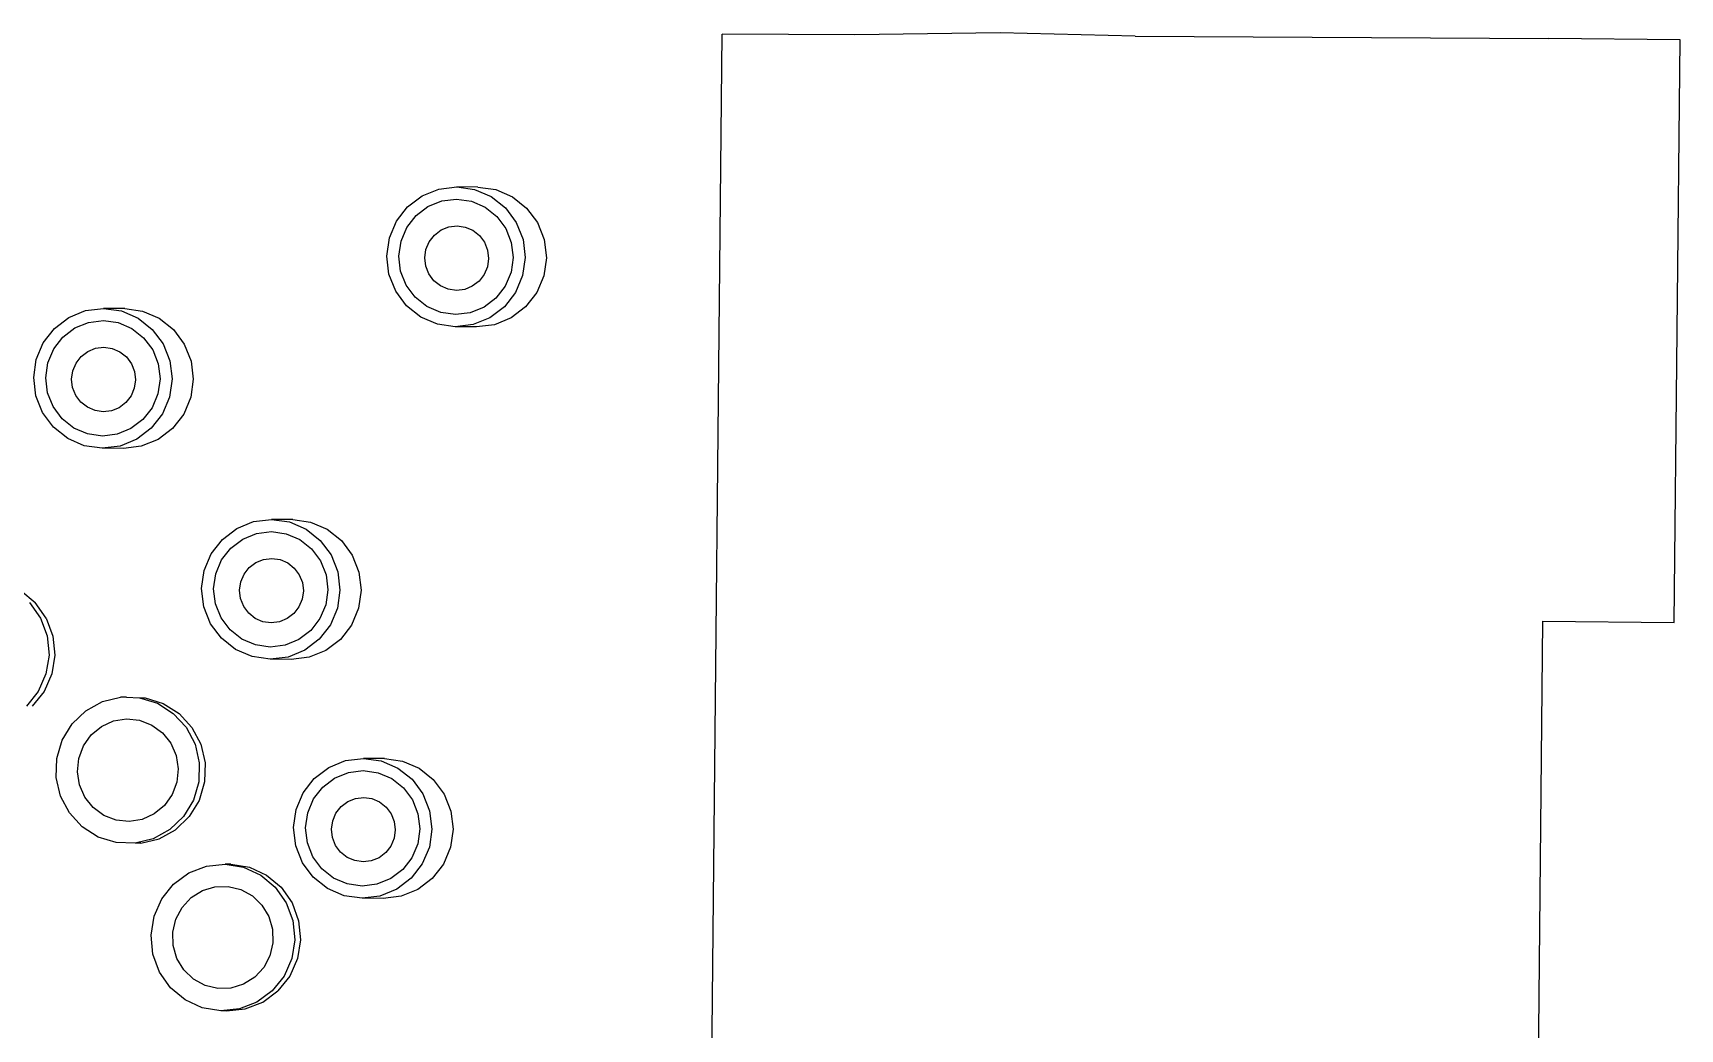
# Model space of a CAD drawing. Extents: x 3485972 to 3601240, y -625657 to -591207.
# Drawn here: x 3495538.8 to 3495717.9, y -607946.4 to -607838.1 of the extents above; entities that cross this region are included whole.
import ezdxf

# ---------------------------------------------------------------- set-up
doc = ezdxf.new("R2010")
doc.units = 0
doc.header["$LTSCALE"] = 6
doc.header["$MEASUREMENT"] = 0
doc.layers.add('medical equipment', color=171, linetype='CONTINUOUS', lineweight=25)

msp = doc.modelspace()

# ---------------------------------------------------------------- linework, layer by layer
at = {"layer": 'medical equipment'}
for p, q in [((3495611.47, -608065.61), (3495613.74, -607838.29)), ((3495628.17, -607838.36), (3495613.74, -607838.29)), ((3495643.98, -607838.15), (3495628.17, -607838.36)), ((3495658.66, -607838.51), (3495643.98, -607838.15)), ((3495658.66, -607838.51), (3495703.58, -607838.74)), ((3495717.89, -607838.88), (3495703.58, -607838.74)), ((3495717.25, -607902.22), (3495717.89, -607838.88)), ((3495581.12, -607855.85), (3495582.94, -607855.11)), ((3495582.94, -607855.11), (3495584.89, -607854.87)), ((3495587.2, -607854.9), (3495584.89, -607854.87)), ((3495584.89, -607854.87), (3495586.84, -607855.15)), ((3495586.84, -607855.15), (3495588.64, -607855.93)), ((3495587.2, -607854.9), (3495589.14, -607855.17)), ((3495589.14, -607855.17), (3495590.95, -607855.95)), ((3495578.34, -607858.61), (3495579.55, -607857.05)), ((3495579.55, -607857.05), (3495581.12, -607855.85)), ((3495580.47, -607857.99), (3495581.77, -607857.01)), ((3495581.77, -607857.01), (3495583.27, -607856.4)), ((3495583.27, -607856.4), (3495584.88, -607856.2)), ((3495584.88, -607856.2), (3495586.49, -607856.43)), ((3495586.49, -607856.43), (3495587.98, -607857.07)), ((3495587.98, -607857.07), (3495589.25, -607858.08)), ((3495588.64, -607855.93), (3495590.19, -607857.15)), ((3495590.19, -607857.15), (3495591.37, -607858.74)), ((3495590.95, -607855.95), (3495592.49, -607857.17)), ((3495592.49, -607857.17), (3495593.67, -607858.76)), ((3495577.57, -607860.43), (3495578.34, -607858.61)), ((3495579.47, -607859.28), (3495580.47, -607857.99)), ((3495589.25, -607858.08), (3495590.23, -607859.39)), ((3495591.37, -607858.74), (3495592.1, -607860.58)), ((3495593.67, -607858.76), (3495594.4, -607860.6)), ((3495577.3, -607862.4), (3495577.57, -607860.43)), ((3495578.61, -607862.41), (3495578.84, -607860.79)), ((3495578.84, -607860.79), (3495579.47, -607859.28)), ((3495581.55, -607861.67), (3495581.91, -607860.83)), ((3495581.91, -607860.83), (3495582.47, -607860.11)), ((3495582.47, -607860.11), (3495583.19, -607859.56)), ((3495583.19, -607859.56), (3495584.03, -607859.22)), ((3495584.03, -607859.22), (3495584.93, -607859.11)), ((3495584.93, -607859.11), (3495585.82, -607859.24)), ((3495585.82, -607859.24), (3495586.66, -607859.59)), ((3495586.66, -607859.59), (3495587.37, -607860.16)), ((3495587.37, -607860.16), (3495587.91, -607860.89)), ((3495590.23, -607859.39), (3495590.83, -607860.91)), ((3495592.1, -607860.58), (3495592.34, -607862.55)), ((3495594.4, -607860.6), (3495594.64, -607862.57)), ((3495577.53, -607864.37), (3495577.3, -607862.4)), ((3495578.8, -607864.04), (3495578.61, -607862.41)), ((3495581.42, -607862.58), (3495581.55, -607861.67)), ((3495581.53, -607863.49), (3495581.42, -607862.58)), ((3495587.91, -607860.89), (3495588.25, -607861.74)), ((3495588.25, -607861.74), (3495588.36, -607862.65)), ((3495591.03, -607862.54), (3495590.8, -607864.16)), ((3495590.83, -607860.91), (3495591.03, -607862.54)), ((3495592.34, -607862.55), (3495592.06, -607864.51)), ((3495594.64, -607862.57), (3495594.37, -607864.54)), ((3495578.27, -607866.21), (3495577.53, -607864.37)), ((3495579.41, -607865.56), (3495578.8, -607864.04)), ((3495581.87, -607864.33), (3495581.53, -607863.49)), ((3495582.42, -607865.07), (3495581.87, -607864.33)), ((3495587.88, -607864.39), (3495587.32, -607865.11)), ((3495588.23, -607863.55), (3495587.88, -607864.39)), ((3495588.36, -607862.65), (3495588.23, -607863.55)), ((3495590.8, -607864.16), (3495590.16, -607865.67)), ((3495580.38, -607866.87), (3495579.41, -607865.56)), ((3495583.13, -607865.63), (3495582.42, -607865.07)), ((3495583.96, -607865.99), (3495583.13, -607865.63)), ((3495584.86, -607866.12), (3495583.96, -607865.99)), ((3495585.76, -607866.01), (3495584.86, -607866.12)), ((3495586.59, -607865.66), (3495585.76, -607866.01)), ((3495587.32, -607865.11), (3495586.59, -607865.66)), ((3495590.16, -607865.67), (3495589.16, -607866.96)), ((3495592.06, -607864.51), (3495591.29, -607866.34)), ((3495594.37, -607864.54), (3495593.6, -607866.36)), ((3495579.45, -607867.8), (3495578.27, -607866.21)), ((3495580.99, -607869.02), (3495579.45, -607867.8)), ((3495581.66, -607867.88), (3495580.38, -607866.87)), ((3495583.15, -607868.52), (3495581.66, -607867.88)), ((3495587.87, -607867.94), (3495586.36, -607868.55)), ((3495589.16, -607866.96), (3495587.87, -607867.94)), ((3495590.08, -607867.9), (3495588.51, -607869.09)), ((3495591.29, -607866.34), (3495590.08, -607867.9)), ((3495592.38, -607867.92), (3495590.82, -607869.12)), ((3495593.6, -607866.36), (3495592.38, -607867.92)), ((3495541.16, -607870.25), (3495542.73, -607869.06)), ((3495542.73, -607869.06), (3495544.55, -607868.32)), ((3495543.38, -607870.21), (3495544.88, -607869.6)), ((3495544.55, -607868.32), (3495546.5, -607868.08)), ((3495544.88, -607869.6), (3495546.49, -607869.4)), ((3495546.49, -607869.4), (3495548.1, -607869.63)), ((3495548.81, -607868.1), (3495546.5, -607868.08)), ((3495546.5, -607868.08), (3495548.45, -607868.36)), ((3495548.1, -607869.63), (3495549.59, -607870.27)), ((3495548.45, -607868.36), (3495550.25, -607869.13)), ((3495548.81, -607868.1), (3495550.75, -607868.38)), ((3495550.25, -607869.13), (3495551.8, -607870.36)), ((3495550.75, -607868.38), (3495552.56, -607869.16)), ((3495552.56, -607869.16), (3495554.1, -607870.38)), ((3495582.8, -607869.8), (3495580.99, -607869.02)), ((3495584.75, -607868.75), (3495583.15, -607868.52)), ((3495586.36, -607868.55), (3495584.75, -607868.75)), ((3495588.51, -607869.09), (3495586.69, -607869.84)), ((3495590.82, -607869.12), (3495588.99, -607869.86)), ((3495539.95, -607871.81), (3495541.16, -607870.25)), ((3495541.08, -607872.49), (3495542.08, -607871.2)), ((3495542.08, -607871.2), (3495543.38, -607870.21)), ((3495549.59, -607870.27), (3495550.86, -607871.28)), ((3495550.86, -607871.28), (3495551.84, -607872.59)), ((3495551.8, -607870.36), (3495552.98, -607871.94)), ((3495554.1, -607870.38), (3495555.28, -607871.97)), ((3495584.74, -607870.07), (3495582.8, -607869.8)), ((3495586.69, -607869.84), (3495584.74, -607870.07)), ((3495587.05, -607870.1), (3495584.74, -607870.07)), ((3495588.99, -607869.86), (3495587.05, -607870.1)), ((3495539.18, -607873.64), (3495539.95, -607871.81)), ((3495540.45, -607873.99), (3495541.08, -607872.49)), ((3495543.52, -607874.03), (3495544.08, -607873.31)), ((3495544.08, -607873.31), (3495544.8, -607872.76)), ((3495544.8, -607872.76), (3495545.64, -607872.42)), ((3495545.64, -607872.42), (3495546.54, -607872.31)), ((3495546.54, -607872.31), (3495547.43, -607872.44)), ((3495547.43, -607872.44), (3495548.27, -607872.8)), ((3495548.27, -607872.8), (3495548.98, -607873.36)), ((3495548.98, -607873.36), (3495549.52, -607874.09)), ((3495551.84, -607872.59), (3495552.44, -607874.11)), ((3495552.98, -607871.94), (3495553.71, -607873.78)), ((3495555.28, -607871.97), (3495556.01, -607873.81)), ((3495538.91, -607875.6), (3495539.18, -607873.64)), ((3495540.22, -607875.62), (3495540.45, -607873.99)), ((3495543.03, -607875.78), (3495543.16, -607874.88)), ((3495543.16, -607874.88), (3495543.52, -607874.03)), ((3495549.52, -607874.09), (3495549.86, -607874.94)), ((3495549.86, -607874.94), (3495549.97, -607875.85)), ((3495552.44, -607874.11), (3495552.64, -607875.74)), ((3495553.71, -607873.78), (3495553.95, -607875.75)), ((3495556.01, -607873.81), (3495556.25, -607875.78)), ((3495539.14, -607877.57), (3495538.91, -607875.6)), ((3495540.41, -607877.24), (3495540.22, -607875.62)), ((3495543.14, -607876.69), (3495543.03, -607875.78)), ((3495543.48, -607877.54), (3495543.14, -607876.69)), ((3495549.84, -607876.76), (3495549.49, -607877.6)), ((3495549.97, -607875.85), (3495549.84, -607876.76)), ((3495552.64, -607875.74), (3495552.41, -607877.36)), ((3495553.95, -607875.75), (3495553.67, -607877.72)), ((3495556.25, -607875.78), (3495555.98, -607877.74)), ((3495539.88, -607879.41), (3495539.14, -607877.57)), ((3495541.02, -607878.76), (3495540.41, -607877.24)), ((3495544.03, -607878.27), (3495543.48, -607877.54)), ((3495544.74, -607878.83), (3495544.03, -607878.27)), ((3495548.93, -607878.32), (3495548.2, -607878.87)), ((3495549.49, -607877.6), (3495548.93, -607878.32)), ((3495552.41, -607877.36), (3495551.77, -607878.87)), ((3495553.67, -607877.72), (3495552.9, -607879.54)), ((3495555.98, -607877.74), (3495555.21, -607879.57)), ((3495541.06, -607881), (3495539.88, -607879.41)), ((3495541.99, -607880.07), (3495541.02, -607878.76)), ((3495543.27, -607881.08), (3495541.99, -607880.07)), ((3495545.57, -607879.19), (3495544.74, -607878.83)), ((3495546.47, -607879.32), (3495545.57, -607879.19)), ((3495547.37, -607879.21), (3495546.47, -607879.32)), ((3495548.2, -607878.87), (3495547.37, -607879.21)), ((3495550.77, -607880.16), (3495549.48, -607881.14)), ((3495551.77, -607878.87), (3495550.77, -607880.16)), ((3495552.9, -607879.54), (3495551.69, -607881.11)), ((3495555.21, -607879.57), (3495554, -607881.13)), ((3495542.6, -607882.22), (3495541.06, -607881)), ((3495544.41, -607883), (3495542.6, -607882.22)), ((3495544.76, -607881.72), (3495543.27, -607881.08)), ((3495546.37, -607881.95), (3495544.76, -607881.72)), ((3495547.97, -607881.76), (3495546.37, -607881.95)), ((3495549.48, -607881.14), (3495547.97, -607881.76)), ((3495550.12, -607882.3), (3495548.3, -607883.04)), ((3495551.69, -607881.11), (3495550.12, -607882.3)), ((3495552.43, -607882.32), (3495550.6, -607883.06)), ((3495554, -607881.13), (3495552.43, -607882.32)), ((3495546.35, -607883.28), (3495544.41, -607883)), ((3495548.3, -607883.04), (3495546.35, -607883.28)), ((3495548.66, -607883.3), (3495546.35, -607883.28)), ((3495550.6, -607883.06), (3495548.66, -607883.3)), ((3495560.99, -607891.99), (3495562.81, -607891.25)), ((3495562.81, -607891.25), (3495564.76, -607891.01)), ((3495567.06, -607891.03), (3495564.76, -607891.01)), ((3495564.76, -607891.01), (3495566.7, -607891.29)), ((3495567.06, -607891.03), (3495569.01, -607891.31)), ((3495559.42, -607893.18), (3495560.99, -607891.99)), ((3495561.63, -607893.15), (3495563.14, -607892.53)), ((3495563.14, -607892.53), (3495564.75, -607892.34)), ((3495564.75, -607892.34), (3495566.35, -607892.57)), ((3495566.35, -607892.57), (3495567.84, -607893.21)), ((3495566.7, -607891.29), (3495568.51, -607892.07)), ((3495568.51, -607892.07), (3495570.05, -607893.29)), ((3495569.01, -607891.31), (3495570.81, -607892.09)), ((3495570.81, -607892.09), (3495572.36, -607893.31)), ((3495557.44, -607896.57), (3495558.21, -607894.75)), ((3495558.21, -607894.75), (3495559.42, -607893.18)), ((3495559.34, -607895.42), (3495560.34, -607894.13)), ((3495560.34, -607894.13), (3495561.63, -607893.15)), ((3495567.84, -607893.21), (3495569.12, -607894.22)), ((3495569.12, -607894.22), (3495570.09, -607895.53)), ((3495570.05, -607893.29), (3495571.23, -607894.88)), ((3495572.36, -607893.31), (3495573.54, -607894.9)), ((3495557.16, -607898.54), (3495557.44, -607896.57)), ((3495558.7, -607896.93), (3495559.34, -607895.42)), ((3495561.77, -607896.97), (3495562.33, -607896.25)), ((3495562.33, -607896.25), (3495563.05, -607895.7)), ((3495563.05, -607895.7), (3495563.89, -607895.36)), ((3495563.89, -607895.36), (3495564.79, -607895.25)), ((3495564.79, -607895.25), (3495565.69, -607895.37)), ((3495565.69, -607895.37), (3495566.52, -607895.73)), ((3495566.52, -607895.73), (3495567.23, -607896.3)), ((3495567.23, -607896.3), (3495567.78, -607897.03)), ((3495570.09, -607895.53), (3495570.7, -607897.05)), ((3495571.23, -607894.88), (3495571.97, -607896.72)), ((3495573.54, -607894.9), (3495574.27, -607896.74)), ((3495558.47, -607898.55), (3495558.7, -607896.93)), ((3495561.29, -607898.72), (3495561.42, -607897.81)), ((3495561.42, -607897.81), (3495561.77, -607896.97)), ((3495567.78, -607897.03), (3495568.11, -607897.88)), ((3495568.11, -607897.88), (3495568.22, -607898.78)), ((3495570.7, -607897.05), (3495570.89, -607898.67)), ((3495571.97, -607896.72), (3495572.2, -607898.69)), ((3495574.27, -607896.74), (3495574.51, -607898.71)), ((3495537.5, -607898.74), (3495539.08, -607900.05)), ((3495538.45, -607900.05), (3495539.65, -607901.74)), ((3495540.27, -607901.74), (3495539.08, -607900.05)), ((3495557.4, -607900.51), (3495557.16, -607898.54)), ((3495558.67, -607900.18), (3495558.47, -607898.55)), ((3495559.28, -607901.7), (3495558.67, -607900.18)), ((3495561.4, -607899.62), (3495561.29, -607898.72)), ((3495561.74, -607900.47), (3495561.4, -607899.62)), ((3495568.1, -607899.69), (3495567.74, -607900.53)), ((3495568.22, -607898.78), (3495568.1, -607899.69)), ((3495570.89, -607898.67), (3495570.66, -607900.3)), ((3495572.2, -607898.69), (3495571.93, -607900.65)), ((3495574.51, -607898.71), (3495574.23, -607900.67)), ((3495539.65, -607901.74), (3495540.37, -607903.68)), ((3495540.27, -607901.74), (3495540.99, -607903.69)), ((3495558.13, -607902.35), (3495557.4, -607900.51)), ((3495560.25, -607903.01), (3495559.28, -607901.7)), ((3495562.28, -607901.2), (3495561.74, -607900.47)), ((3495562.99, -607901.77), (3495562.28, -607901.2)), ((3495563.83, -607902.13), (3495562.99, -607901.77)), ((3495566.46, -607901.8), (3495565.62, -607902.14)), ((3495567.18, -607901.25), (3495566.46, -607901.8)), ((3495567.74, -607900.53), (3495567.18, -607901.25)), ((3495570.03, -607901.8), (3495569.03, -607903.09)), ((3495570.66, -607900.3), (3495570.03, -607901.8)), ((3495571.93, -607900.65), (3495571.16, -607902.48)), ((3495574.23, -607900.67), (3495573.46, -607902.5)), ((3495540.37, -607903.68), (3495540.57, -607905.75)), ((3495540.99, -607903.69), (3495541.2, -607905.76)), ((3495559.31, -607903.93), (3495558.13, -607902.35)), ((3495561.52, -607904.02), (3495560.25, -607903.01)), ((3495564.72, -607902.25), (3495563.83, -607902.13)), ((3495565.62, -607902.14), (3495564.72, -607902.25)), ((3495569.03, -607903.09), (3495567.73, -607904.08)), ((3495571.16, -607902.48), (3495569.95, -607904.04)), ((3495573.46, -607902.5), (3495572.25, -607904.06)), ((3495702.95, -607902.08), (3495701.31, -608066.06)), ((3495702.95, -607902.08), (3495717.25, -607902.22)), ((3495560.86, -607905.16), (3495559.31, -607903.93)), ((3495562.66, -607905.93), (3495560.86, -607905.16)), ((3495563.02, -607904.66), (3495561.52, -607904.02)), ((3495564.62, -607904.89), (3495563.02, -607904.66)), ((3495566.23, -607904.69), (3495564.62, -607904.89)), ((3495567.73, -607904.08), (3495566.23, -607904.69)), ((3495568.38, -607905.23), (3495566.56, -607905.97)), ((3495569.95, -607904.04), (3495568.38, -607905.23)), ((3495570.68, -607905.25), (3495568.86, -607906)), ((3495572.25, -607904.06), (3495570.68, -607905.25)), ((3495540.57, -607905.75), (3495540.24, -607907.8)), ((3495541.2, -607905.76), (3495540.87, -607907.81)), ((3495564.61, -607906.21), (3495562.66, -607905.93)), ((3495566.56, -607905.97), (3495564.61, -607906.21)), ((3495566.91, -607906.24), (3495564.61, -607906.21)), ((3495568.86, -607906), (3495566.91, -607906.24)), ((3495540.24, -607907.8), (3495539.4, -607909.7)), ((3495540.87, -607907.81), (3495540.03, -607909.71)), ((3495539.4, -607909.7), (3495538.11, -607911.31)), ((3495540.03, -607909.71), (3495538.74, -607911.32)), ((3495544.57, -607911.8), (3495546.37, -607910.81)), ((3495546.37, -607910.81), (3495548.36, -607910.34)), ((3495548.98, -607910.34), (3495548.36, -607910.34)), ((3495548.98, -607910.34), (3495550.4, -607910.4)), ((3495550.4, -607910.4), (3495552.35, -607911)), ((3495550.4, -607910.4), (3495551.02, -607910.41)), ((3495551.02, -607910.41), (3495552.97, -607911.01)), ((3495543.09, -607913.23), (3495544.57, -607911.8)), ((3495547.57, -607912.92), (3495548.98, -607912.69)), ((3495548.98, -607912.69), (3495550.4, -607912.84)), ((3495552.35, -607911), (3495554.08, -607912.09)), ((3495552.97, -607911.01), (3495554.71, -607912.1)), ((3495554.08, -607912.09), (3495555.48, -607913.61)), ((3495554.71, -607912.1), (3495556.11, -607913.62)), ((3495542.01, -607914.99), (3495543.09, -607913.23)), ((3495544.33, -607915.62), (3495545.16, -607914.44)), ((3495545.16, -607914.44), (3495546.27, -607913.52)), ((3495546.27, -607913.52), (3495547.57, -607912.92)), ((3495550.4, -607912.84), (3495551.74, -607913.36)), ((3495551.74, -607913.36), (3495552.9, -607914.21)), ((3495552.9, -607914.21), (3495553.8, -607915.34)), ((3495555.48, -607913.61), (3495556.45, -607915.44)), ((3495556.11, -607913.62), (3495557.07, -607915.45)), ((3495541.42, -607916.99), (3495542.01, -607914.99)), ((3495543.82, -607916.98), (3495544.33, -607915.62)), ((3495553.8, -607915.34), (3495554.38, -607916.67)), ((3495556.45, -607915.44), (3495556.91, -607917.47)), ((3495557.07, -607915.45), (3495557.54, -607917.47)), ((3495541.36, -607919.07), (3495541.42, -607916.99)), ((3495543.67, -607918.43), (3495543.82, -607916.98)), ((3495554.38, -607916.67), (3495554.61, -607918.11)), ((3495554.61, -607918.11), (3495554.46, -607919.56)), ((3495556.91, -607917.47), (3495556.85, -607919.55)), ((3495557.54, -607917.47), (3495557.48, -607919.55)), ((3495569.41, -607919.16), (3495570.98, -607917.97)), ((3495570.98, -607917.97), (3495572.8, -607917.22)), ((3495572.8, -607917.22), (3495574.75, -607916.98)), ((3495577.05, -607917.01), (3495574.75, -607916.98)), ((3495574.75, -607916.98), (3495576.69, -607917.26)), ((3495576.69, -607917.26), (3495578.5, -607918.04)), ((3495577.05, -607917.01), (3495578.99, -607917.29)), ((3495578.5, -607918.04), (3495580.04, -607919.26)), ((3495578.99, -607917.29), (3495580.8, -607918.06)), ((3495580.8, -607918.06), (3495582.35, -607919.29)), ((3495541.83, -607921.09), (3495541.36, -607919.07)), ((3495543.9, -607919.86), (3495543.67, -607918.43)), ((3495544.48, -607921.19), (3495543.9, -607919.86)), ((3495554.46, -607919.56), (3495553.95, -607920.92)), ((3495556.85, -607919.55), (3495556.26, -607921.54)), ((3495557.48, -607919.55), (3495556.89, -607921.55)), ((3495568.2, -607920.72), (3495569.41, -607919.16)), ((3495570.33, -607920.1), (3495571.62, -607919.12)), ((3495571.62, -607919.12), (3495573.13, -607918.51)), ((3495573.13, -607918.51), (3495574.73, -607918.31)), ((3495574.73, -607918.31), (3495576.34, -607918.54)), ((3495576.34, -607918.54), (3495577.83, -607919.18)), ((3495577.83, -607919.18), (3495579.11, -607920.19)), ((3495580.04, -607919.26), (3495581.22, -607920.85)), ((3495582.35, -607919.29), (3495583.53, -607920.87)), ((3495542.79, -607922.92), (3495541.83, -607921.09)), ((3495545.38, -607922.32), (3495544.48, -607921.19)), ((3495553.95, -607920.92), (3495553.11, -607922.1)), ((3495556.26, -607921.54), (3495555.19, -607923.31)), ((3495556.89, -607921.55), (3495555.81, -607923.31)), ((3495567.43, -607922.55), (3495568.2, -607920.72)), ((3495568.69, -607922.9), (3495569.33, -607921.39)), ((3495569.33, -607921.39), (3495570.33, -607920.1)), ((3495572.32, -607922.22), (3495573.04, -607921.67)), ((3495573.04, -607921.67), (3495573.88, -607921.33)), ((3495573.88, -607921.33), (3495574.78, -607921.22)), ((3495574.78, -607921.22), (3495575.68, -607921.35)), ((3495575.68, -607921.35), (3495576.51, -607921.71)), ((3495576.51, -607921.71), (3495577.22, -607922.27)), ((3495579.11, -607920.19), (3495580.08, -607921.5)), ((3495580.08, -607921.5), (3495580.68, -607923.02)), ((3495581.22, -607920.85), (3495581.95, -607922.69)), ((3495583.53, -607920.87), (3495584.26, -607922.71)), ((3495544.19, -607924.44), (3495542.79, -607922.92)), ((3495546.54, -607923.18), (3495545.38, -607922.32)), ((3495547.87, -607923.69), (3495546.54, -607923.18)), ((3495552, -607923.02), (3495550.7, -607923.61)), ((3495553.11, -607922.1), (3495552, -607923.02)), ((3495555.19, -607923.31), (3495553.7, -607924.73)), ((3495554.33, -607924.74), (3495555.81, -607923.31)), ((3495567.15, -607924.51), (3495567.43, -607922.55)), ((3495568.46, -607924.52), (3495568.69, -607922.9)), ((3495571.41, -607923.78), (3495571.76, -607922.94)), ((3495571.76, -607922.94), (3495572.32, -607922.22)), ((3495577.22, -607922.27), (3495577.77, -607923)), ((3495577.77, -607923), (3495578.1, -607923.85)), ((3495580.68, -607923.02), (3495580.88, -607924.65)), ((3495581.95, -607922.69), (3495582.19, -607924.66)), ((3495584.26, -607922.71), (3495584.49, -607924.68)), ((3495545.93, -607925.53), (3495544.19, -607924.44)), ((3495549.29, -607923.84), (3495547.87, -607923.69)), ((3495550.7, -607923.61), (3495549.29, -607923.84)), ((3495553.7, -607924.73), (3495551.9, -607925.72)), ((3495552.53, -607925.73), (3495554.33, -607924.74)), ((3495567.39, -607926.48), (3495567.15, -607924.51)), ((3495568.66, -607926.15), (3495568.46, -607924.52)), ((3495571.28, -607924.69), (3495571.41, -607923.78)), ((3495571.39, -607925.6), (3495571.28, -607924.69)), ((3495578.21, -607924.76), (3495578.08, -607925.66)), ((3495578.1, -607923.85), (3495578.21, -607924.76)), ((3495580.88, -607924.65), (3495580.65, -607926.27)), ((3495582.19, -607924.66), (3495581.92, -607926.63)), ((3495584.49, -607924.68), (3495584.22, -607926.65)), ((3495547.88, -607926.13), (3495545.93, -607925.53)), ((3495549.92, -607926.2), (3495547.88, -607926.13)), ((3495551.9, -607925.72), (3495549.92, -607926.2)), ((3495550.54, -607926.2), (3495549.92, -607926.2)), ((3495550.54, -607926.2), (3495552.53, -607925.73)), ((3495568.12, -607928.32), (3495567.39, -607926.48)), ((3495569.26, -607927.67), (3495568.66, -607926.15)), ((3495571.73, -607926.45), (3495571.39, -607925.6)), ((3495572.27, -607927.18), (3495571.73, -607926.45)), ((3495577.73, -607926.51), (3495577.17, -607927.23)), ((3495578.08, -607925.66), (3495577.73, -607926.51)), ((3495580.65, -607926.27), (3495580.02, -607927.78)), ((3495581.92, -607926.63), (3495581.15, -607928.45)), ((3495584.22, -607926.65), (3495583.45, -607928.47)), ((3495555.78, -607929.43), (3495557.69, -607928.69)), ((3495557.69, -607928.69), (3495559.72, -607928.48)), ((3495559.72, -607928.48), (3495561.73, -607928.82)), ((3495560.34, -607928.49), (3495559.72, -607928.48)), ((3495560.34, -607928.49), (3495562.36, -607928.82)), ((3495561.73, -607928.82), (3495563.59, -607929.67)), ((3495562.36, -607928.82), (3495564.22, -607929.68)), ((3495569.3, -607929.91), (3495568.12, -607928.32)), ((3495570.24, -607928.98), (3495569.26, -607927.67)), ((3495572.98, -607927.74), (3495572.27, -607927.18)), ((3495573.81, -607928.1), (3495572.98, -607927.74)), ((3495574.71, -607928.23), (3495573.81, -607928.1)), ((3495575.61, -607928.12), (3495574.71, -607928.23)), ((3495576.45, -607927.78), (3495575.61, -607928.12)), ((3495577.17, -607927.23), (3495576.45, -607927.78)), ((3495580.02, -607927.78), (3495579.02, -607929.07)), ((3495581.15, -607928.45), (3495579.93, -607930.01)), ((3495583.45, -607928.47), (3495582.24, -607930.04)), ((3495552.83, -607932.25), (3495554.12, -607930.64)), ((3495554.12, -607930.64), (3495555.78, -607929.43)), ((3495563.59, -607929.67), (3495565.17, -607930.99)), ((3495564.22, -607929.68), (3495565.8, -607930.99)), ((3495570.85, -607931.13), (3495569.3, -607929.91)), ((3495571.51, -607929.99), (3495570.24, -607928.98)), ((3495573, -607930.63), (3495571.51, -607929.99)), ((3495574.61, -607930.86), (3495573, -607930.63)), ((3495576.22, -607930.66), (3495574.61, -607930.86)), ((3495577.72, -607930.05), (3495576.22, -607930.66)), ((3495579.02, -607929.07), (3495577.72, -607930.05)), ((3495579.93, -607930.01), (3495578.37, -607931.21)), ((3495582.24, -607930.04), (3495580.67, -607931.23)), ((3495552, -607934.15), (3495552.83, -607932.25)), ((3495555.05, -607933.18), (3495556.03, -607932.12)), ((3495556.03, -607932.12), (3495557.24, -607931.36)), ((3495557.24, -607931.36), (3495558.61, -607930.94)), ((3495558.61, -607930.94), (3495560.04, -607930.9)), ((3495560.04, -607930.9), (3495561.43, -607931.23)), ((3495561.43, -607931.23), (3495562.68, -607931.93)), ((3495562.68, -607931.93), (3495563.72, -607932.93)), ((3495565.17, -607930.99), (3495566.36, -607932.67)), ((3495565.8, -607930.99), (3495566.99, -607932.68)), ((3495572.65, -607931.91), (3495570.85, -607931.13)), ((3495574.6, -607932.19), (3495572.65, -607931.91)), ((3495576.54, -607931.95), (3495574.6, -607932.19)), ((3495576.9, -607932.21), (3495574.6, -607932.19)), ((3495578.37, -607931.21), (3495576.54, -607931.95)), ((3495578.85, -607931.97), (3495576.9, -607932.21)), ((3495580.67, -607931.23), (3495578.85, -607931.97)), ((3495551.67, -607936.2), (3495552, -607934.15)), ((3495554.37, -607934.46), (3495555.05, -607933.18)), ((3495563.72, -607932.93), (3495564.47, -607934.17)), ((3495564.47, -607934.17), (3495564.88, -607935.56)), ((3495566.36, -607932.67), (3495567.08, -607934.62)), ((3495566.99, -607932.68), (3495567.71, -607934.63)), ((3495554.04, -607935.88), (3495554.37, -607934.46)), ((3495554.08, -607937.33), (3495554.04, -607935.88)), ((3495564.88, -607935.56), (3495564.92, -607937.02)), ((3495567.08, -607934.62), (3495567.29, -607936.69)), ((3495567.71, -607934.63), (3495567.91, -607936.7)), ((3495551.87, -607938.27), (3495551.67, -607936.2)), ((3495554.48, -607938.73), (3495554.08, -607937.33)), ((3495564.92, -607937.02), (3495564.59, -607938.43)), ((3495567.29, -607936.69), (3495566.96, -607938.74)), ((3495567.91, -607936.7), (3495567.59, -607938.75)), ((3495552.59, -607940.22), (3495551.87, -607938.27)), ((3495555.23, -607939.97), (3495554.48, -607938.73)), ((3495564.59, -607938.43), (3495563.91, -607939.72)), ((3495566.96, -607938.74), (3495566.12, -607940.64)), ((3495567.59, -607938.75), (3495566.75, -607940.65)), ((3495553.78, -607941.91), (3495552.59, -607940.22)), ((3495556.27, -607940.97), (3495555.23, -607939.97)), ((3495557.53, -607941.66), (3495556.27, -607940.97)), ((3495562.93, -607940.77), (3495561.71, -607941.54)), ((3495563.91, -607939.72), (3495562.93, -607940.77)), ((3495566.12, -607940.64), (3495564.83, -607942.25)), ((3495566.75, -607940.65), (3495565.46, -607942.26)), ((3495555.36, -607943.22), (3495553.78, -607941.91)), ((3495558.92, -607942), (3495557.53, -607941.66)), ((3495560.34, -607941.96), (3495558.92, -607942)), ((3495561.71, -607941.54), (3495560.34, -607941.96)), ((3495564.83, -607942.25), (3495563.17, -607943.47)), ((3495563.8, -607943.47), (3495565.46, -607942.26)), ((3495557.22, -607944.08), (3495555.36, -607943.22)), ((3495559.24, -607944.41), (3495557.22, -607944.08)), ((3495561.27, -607944.2), (3495559.24, -607944.41)), ((3495559.86, -607944.42), (3495559.24, -607944.41)), ((3495559.86, -607944.42), (3495561.89, -607944.21)), ((3495563.17, -607943.47), (3495561.27, -607944.2)), ((3495561.89, -607944.21), (3495563.8, -607943.47))]:
    msp.add_line(p, q, dxfattribs=at)

doc.saveas('drawing.dxf')
